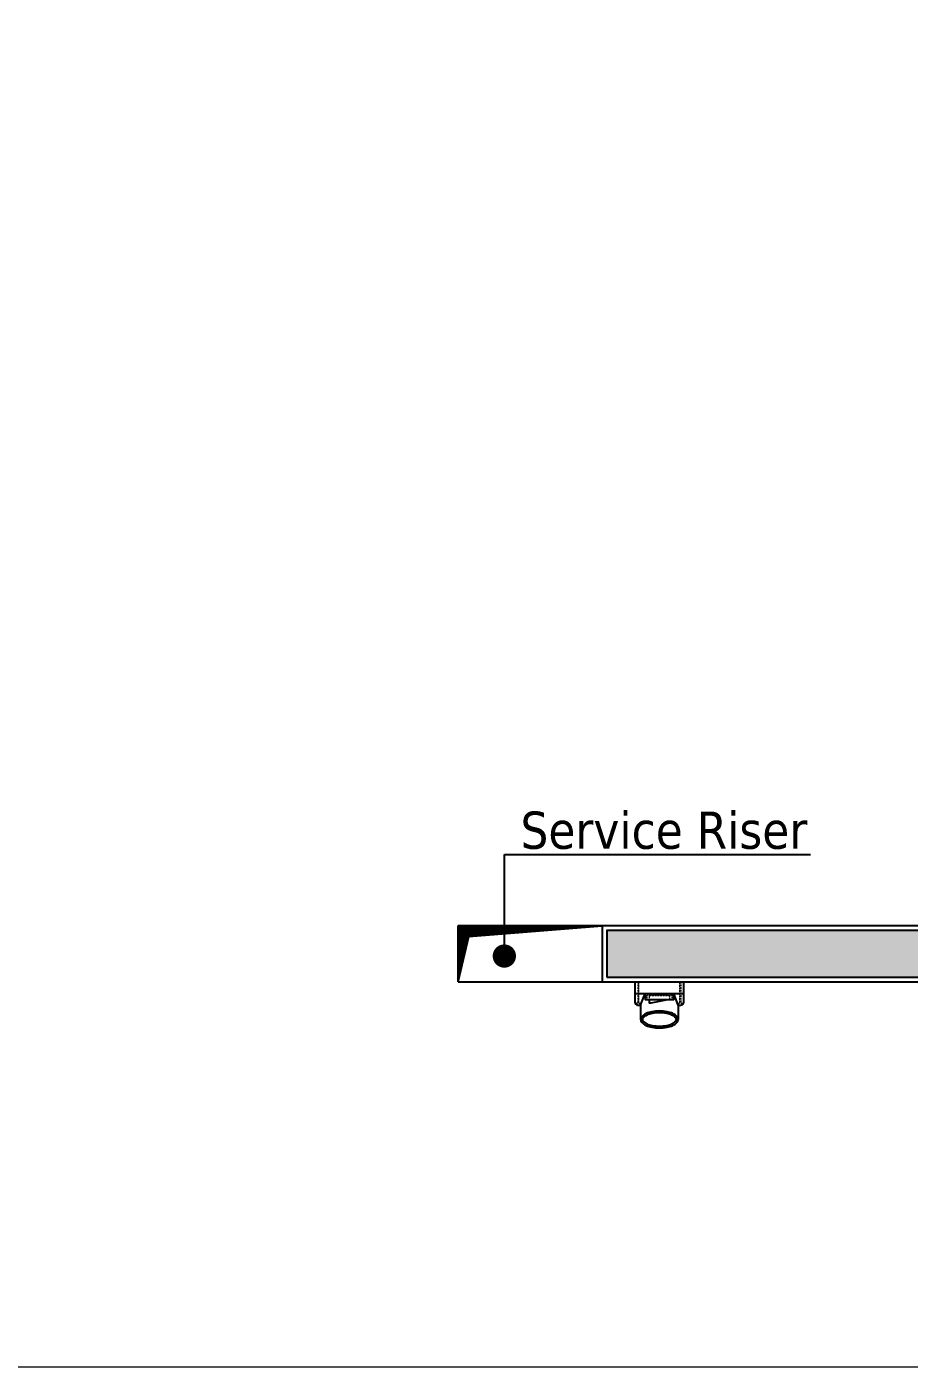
# Model space of a CAD drawing. Header units: millimetres. Extents: x 46649 to 61237, y -33954 to -18530.
# Drawn here: x 55083 to 56980, y -33954 to -31073 of the extents above; entities that cross this region are included whole.
import ezdxf

# ---------------------------------------------------------------- set-up
doc = ezdxf.new("R2010")
doc.units = ezdxf.units.MM
doc.linetypes.add('DASHED', pattern=[19.05, 12.7, -6.35])
for name, color, linetype, lineweight in [('border', 7, 'Continuous', 0), ('e-5', 3, 'Continuous', 40), ('ed-1', 6, 'Continuous', 5), ('eo-1', 7, 'Continuous', 9), ('eo-3', 2, 'Continuous', 25), ('t-3', 2, 'Continuous', 25)]:
    doc.layers.add(name, color=color, linetype=linetype, lineweight=lineweight)
doc.styles.add('TAHOMA', font='', dxfattribs={"height": 32})
doc.styles.get('TAHOMA').set_extended_font_data('Tahoma')
doc.dimstyles.new('1-50$7', dxfattribs={"dimtxt": 100, "dimasz": 50, "dimexe": 20, "dimexo": 50, "dimgap": 30, "dimtad": 0, "dimtih": 1, "dimtoh": 1, "dimdec": 0, "dimrnd": 5, "dimzin": 12, "dimdsep": 46, "dimtxsty": 'TAHOMA', "dimblk1": 'DOT', "dimblk2": 'DOT', "dimsah": 1, "dimcen": -40, "dimclrd": 1, "dimclre": 6, "dimclrt": 2, "dimadec": 8, "dimazin": 0, "dimtfac": 1, "dimtdec": 0, "dimtmove": 0, "dimatfit": 3, "dimldrblk": 'DOT', "dimfxl": 1, "dimtolj": 1, "dimtzin": 12, "dimarcsym": 0})

# ---------------------------------------------------------------- blocks, each defined once
blk = doc.blocks.new('_Dot')
at = {"layer": 'e-5', "lineweight": -2}
blk.add_line((-0.5, 0), (-1, 0), dxfattribs=at)
at = {"layer": 'e-5', "const_width": 0.5}
blk.add_lwpolyline([(-0.25, 0, 1), (0.25, 0, 1)], format="xyb", close=True, dxfattribs=at)

msp = doc.modelspace()

# ---------------------------------------------------------------- hatches: boundary and pattern name
at = {"layer": 'ed-1'}
h = msp.add_hatch(dxfattribs=at)
h.set_pattern_fill('HEX', color=256, scale=60)
h.set_pattern_definition([(0, (-207026.252, -115269.492), (0, 12.99038106), [7.5, -15]), (120, (-207026.252, -115269.492), (-11.25, -6.4951905), [7.5, -15]), (60, (-207018.752, -115269.492), (-11.25, 6.4951905), [7.5, -15])])
h.paths.add_polyline_path([(60055.429417, -33115.72093), (60055.429417, -33015.72093), (56330.3154, -33015.72093), (56330.3154, -33115.72093)])
at = {"layer": 'eo-3'}
h = msp.add_hatch(dxfattribs=at)
h.set_pattern_fill('ANSI31', color=256)
h.set_pattern_definition([(45, (-207026.25242, -115269.49194), (-0.08838834765, 0.08838834765), [])])
h.paths.add_polyline_path([(56010.3154, -33125.72093), (56033.571372, -33028.277633), (56320.3154, -33005.72093), (56010.3154, -33005.72093)])
h = msp.add_hatch(color=256, dxfattribs=at)
edge = h.paths.add_edge_path(flags=16)
edge.add_arc((56443.3154, -33277.906093), 85.425704, 90, 100.59553131)
edge.add_arc((56436.719867, -33242.647969), 49.555991, 100.595531311, 114.304549267)
edge.add_arc((56426.7222, -33220.510278), 25.265443, 114.304549268, 137.473351493)
edge.add_arc((56411.811143, -33206.834047), 5.032328, 137.473351468, 179.999999977)
edge.add_arc((56411.811143, -33206.834047), 5.032328, 180, 222.526648509)
edge.add_arc((56426.7222, -33193.157816), 25.265443, 222.526648507, 245.695450732)
edge.add_arc((56436.719867, -33171.020126), 49.555991, 245.695450733, 259.404468689)
edge.add_arc((56443.3154, -33135.762002), 85.425704, 259.40446869, 270)
edge.add_arc((56443.3154, -33135.762002), 85.425704, 270, 280.59553131)
edge.add_arc((56449.910932, -33171.020126), 49.555991, 280.595531308, 294.304549264)
edge.add_arc((56459.908599, -33193.157816), 25.265443, 294.304549261, 317.473351487)
edge.add_arc((56474.819657, -33206.834047), 5.032328, 317.473351496, 0.000000004)
edge.add_arc((56474.819657, -33206.834047), 5.032328, 0, 42.526648508)
edge.add_arc((56459.908599, -33220.510278), 25.265443, 42.526648513, 65.695450739)
edge.add_arc((56449.910932, -33242.647969), 49.555991, 65.695450736, 79.404468692)
edge.add_arc((56443.3154, -33277.906093), 85.425704, 79.404468689, 89.999999999)
edge = h.paths.add_edge_path()
edge.add_arc((56443.3154, -33277.906093), 89.340338, 90, 100.59553131)
edge.add_arc((56436.719867, -33242.647969), 53.470625, 100.59553131, 114.304549266)
edge.add_arc((56426.7222, -33220.510278), 29.180077, 114.304549265, 137.473351491)
edge.add_arc((56411.811143, -33206.834047), 8.946962, 137.473351489, 179.999999997)
edge.add_arc((56411.811143, -33206.834047), 8.946962, 180, 222.526648509)
edge.add_arc((56426.7222, -33193.157816), 29.180077, 222.526648509, 245.695450735)
edge.add_arc((56436.719867, -33171.020126), 53.470625, 245.695450734, 259.40446869)
edge.add_arc((56443.3154, -33135.762002), 89.340338, 259.40446869, 270)
edge.add_arc((56443.3154, -33135.762002), 89.340338, 270, 280.59553131)
edge.add_arc((56449.910932, -33171.020126), 53.470625, 280.59553131, 294.304549266)
edge.add_arc((56459.908599, -33193.157816), 29.180077, 294.304549265, 317.473351491)
edge.add_arc((56474.819657, -33206.834047), 8.946962, 317.473351489, 359.999999997)
edge.add_arc((56474.819657, -33206.834047), 8.946962, 0, 42.526648508)
edge.add_arc((56459.908599, -33220.510278), 29.180077, 42.526648509, 65.695450735)
edge.add_arc((56449.910932, -33242.647969), 53.470625, 65.695450734, 79.40446869)
edge.add_arc((56443.3154, -33277.906093), 89.340338, 79.40446869, 90)

# ---------------------------------------------------------------- linework, layer by layer
at = {"layer": 'border'}
msp.add_lwpolyline([(61237.47042, -18530.37398), (61237.47042, -33954.2691), (46649.3202, -33954.2691), (46649.3202, -18530.37398), (61237.47042, -18530.37398)], dxfattribs=at)
at = {"layer": 'ed-1', "linetype": 'DASHED', "ltscale": 0.3}
for p, q in [((56397.051831, -33170.771696), (56392.812952, -33174.058882)), ((56399.3136, -33170.771696), (56403.524718, -33174.037354)), ((56487.317199, -33170.771696), (56483.106081, -33174.037354)), ((56489.578969, -33170.771696), (56493.817847, -33174.058882))]:
    msp.add_line(p, q, dxfattribs=at)
for points in [[(56399.3136, -33170.771696), (56399.3136, -33125.72093), (56397.051831, -33125.72093), (56397.051831, -33170.771696)], [(56487.317199, -33170.771696), (56487.317199, -33125.72093), (56489.578969, -33125.72093), (56489.578969, -33170.771696)], [(56458.121503, -33164.87673), (56465.578087, -33163.52034), (56465.578087, -33156.17794), (56421.393649, -33156.17794), (56421.393649, -33164.87673)], [(56458.158652, -33156.17794), (56458.158652, -33154.17794), (56428.813084, -33154.17794), (56428.813084, -33156.17794)]]:
    msp.add_lwpolyline(points, dxfattribs=at)
at = {"layer": 'eo-1', "linetype": 'DASHED', "ltscale": 0.2}
msp.add_lwpolyline([(56416.773298, -33164.87673), (56416.773298, -33154.17794), (56469.857501, -33154.17794), (56469.857501, -33164.87673)], dxfattribs=at)
at = {"layer": 'eo-3'}
for p, q in [((56390.8154, -33150.72093), (56495.8154, -33150.72093)), ((56402.86418, -33175.72093), (56412.672735, -33150.72093)), ((56483.766619, -33175.72093), (56473.958065, -33150.72093)), ((56402.86418, -33175.72093), (56402.86418, -33206.834047)), ((56483.766619, -33175.72093), (56483.766619, -33206.834047))]:
    msp.add_line(p, q, dxfattribs=at)
for points in [[(56010.3154, -33125.72093), (60065.429417, -33125.72093), (60065.429417, -33005.72093), (56010.3154, -33005.72093)], [(56010.3154, -33125.72093), (56033.571372, -33028.277633), (56320.3154, -33005.72093)], [(56010.3154, -33125.72093), (56010.3154, -33005.72093)], [(56320.3154, -33005.72093), (56320.3154, -33125.72093)], [(56473.314511, -33150.72093), (56473.314511, -33164.87673), (56413.316289, -33164.87673), (56413.316289, -33150.72093)], [(56421.393649, -33164.87673), (56421.393649, -33170.735498), (56425.913664, -33170.735498), (56458.121503, -33164.87673)]]:
    msp.add_lwpolyline(points, dxfattribs=at)
msp.add_lwpolyline([(56330.3154, -33115.72093), (60055.429417, -33115.72093), (60055.429417, -33015.72093), (56330.3154, -33015.72093)], close=True, dxfattribs=at)
for points in [[(56390.8154, -33125.72093), (56390.8154, -33169.484499, 0.4142135624), (56397.051831, -33175.72093), (56402.86418, -33175.72093)], [(56483.766619, -33175.72093), (56489.578969, -33175.72093, 0.4142135624), (56495.8154, -33169.484499), (56495.8154, -33125.72093)]]:
    msp.add_lwpolyline(points, format="xyb", dxfattribs=at)
for points in [[(56443.3154, -33188.565755, 0.0462646932), (56426.887973, -33190.089035, 0.0598883202), (56414.712068, -33193.916414, 0.1014387672), (56405.217562, -33200.7865, 0.1877169349), (56402.86418, -33206.834047, 0.1877169349), (56405.217562, -33212.881595, 0.1014387672), (56414.712068, -33219.751681, 0.0598883202), (56426.887973, -33223.57906, 0.0462646932), (56443.3154, -33225.10234, 0.0462646932), (56459.742826, -33223.57906, 0.0598883202), (56471.918731, -33219.751681, 0.1014387672), (56481.413237, -33212.881595, 0.1877169349), (56483.766619, -33206.834047, 0.1877169349), (56481.413237, -33200.7865, 0.1014387672), (56471.918731, -33193.916414, 0.0598883202), (56459.742826, -33190.089035, 0.0462646932)], [(56443.3154, -33192.480389, 0.0462646932), (56427.607775, -33193.936923, 0.0598883202), (56416.323279, -33197.484096, 0.1014387672), (56408.102503, -33203.43253, 0.1877169349), (56406.778814, -33206.834047, 0.1877169349), (56408.102503, -33210.235564, 0.1014387672), (56416.323279, -33216.183999, 0.0598883202), (56427.607775, -33219.731172, 0.0462646932), (56443.3154, -33221.187706, 0.0462646932), (56459.023024, -33219.731172, 0.0598883202), (56470.30752, -33216.183999, 0.1014387672), (56478.528297, -33210.235564, 0.1877169349), (56479.851985, -33206.834047, 0.1877169349), (56478.528297, -33203.43253, 0.1014387672), (56470.30752, -33197.484096, 0.0598883202), (56459.023024, -33193.936923, 0.0462646932)]]:
    msp.add_lwpolyline(points, format="xyb", close=True, dxfattribs=at)

# ---------------------------------------------------------------- texts
at = {"layer": 't-3', "insert": (56761.280141, -32759.89235), "char_height": 80, "attachment_point": 3, "style": 'TAHOMA'}
msp.add_mtext_dynamic_manual_height_columns('Service Riser ', width=858.55103693, gutter_width=400, heights=[0], dxfattribs=at)

# ---------------------------------------------------------------- leaders
at = {"layer": 'eo-3'}
msp.add_leader([(56109.942359, -33070.48836), (56109.942359, -32852.462728), (56768.387307, -32852.462728)], dimstyle='1-50$7', override={"dimgap": 30, "dimtad": 0}, dxfattribs=at)

doc.saveas('drawing.dxf')
